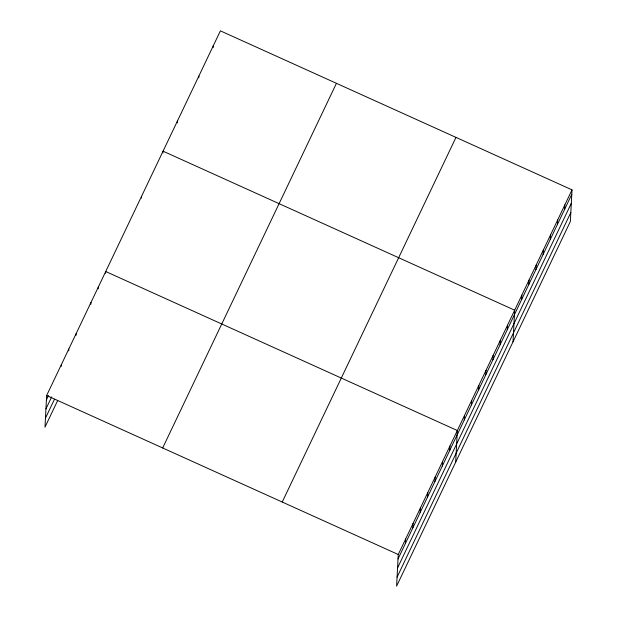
<?xml version="1.0" encoding="UTF-8"?>
<svg xmlns="http://www.w3.org/2000/svg" width="617" height="617" viewBox="0 0 617 617"><rect width="100%" height="100%" fill="white"/><g stroke="black" fill="none" stroke-linecap="round" stroke-linejoin="round"><path stroke-width="0.93" d="M572.013 189.859L398.258 554.506L396.6 586.15L570.355 221.503L572.013 189.859L220.4 30.85L46.645 395.497L44.987 427.141L57.705 400.448M61.322 366.29L61.415 364.5M68.703 350.788L68.796 349.006M76.092 335.293L76.184 333.512M90.861 304.297L90.954 302.515M98.242 288.802L98.334 287.013M105.63 273.3L105.723 271.519L457.336 430.527L455.678 462.172M141.463 198.096L141.555 196.306M162.965 152.97L163.058 151.18L514.678 310.189L513.02 341.833M177.303 122.883L177.395 121.102M198.805 77.757L198.898 75.976M213.143 47.679L213.235 45.889M405.408 543.469L405.639 539.011M412.796 527.975L413.028 523.509M420.177 512.48L420.408 508.015M427.566 496.978L427.797 492.52M434.946 481.484L435.178 477.018M442.335 465.982L442.566 461.524M449.716 450.487L449.947 446.022M464.269 419.946L464.501 415.488M471.434 404.906L471.673 400.441M478.607 389.867L478.838 385.401M485.772 374.82L486.003 370.362M492.937 359.78L493.176 355.315M500.109 344.741L500.341 340.275M507.274 329.694L507.506 325.236M521.612 299.615L521.843 295.15M528.777 284.568L529.008 280.11M535.942 269.529L536.181 265.071M543.114 254.489L543.346 250.024M550.279 239.442L550.511 234.984M557.444 224.403L557.683 219.945M564.617 209.364L564.848 204.898M46.406 399.963L48.458 395.659M45.936 408.932L51.681 396.878M45.457 418.172L54.481 399.23M162.672 447.973L336.435 83.326M282.224 502.037L455.986 137.383M398.027 558.971L571.782 194.324M397.556 567.941L571.311 203.294M397.07 577.18L570.825 212.533M46.645 395.497L398.258 554.506"/></g></svg>
